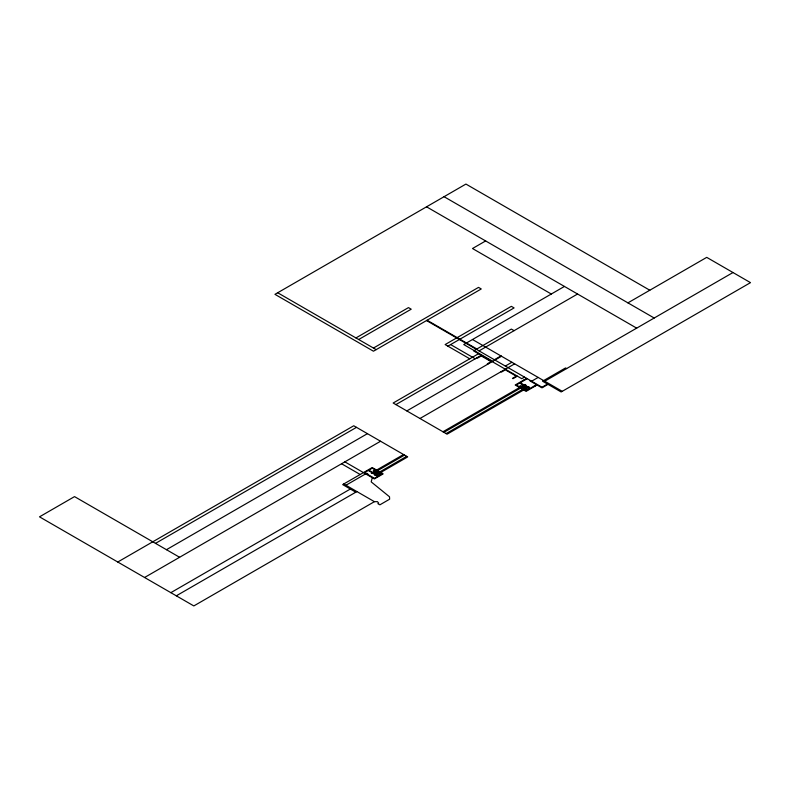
<?xml version="1.0" encoding="UTF-8"?>
<svg xmlns="http://www.w3.org/2000/svg" width="790" height="790" viewBox="0 0 790 790"><rect width="100%" height="100%" fill="white"/><g stroke="black" fill="none" stroke-linecap="round" stroke-linejoin="round"><path stroke-width="1.19" d="M372.288 477.703L371.191 481.88L389.5 496.782L389.648 499.191L379.881 504.83L377.867 503.665L378.687 503.191L377.492 501.66L374.411 501.67L193.827 605.93L39.5 516.838L74.527 496.614L179.597 557.276M485.633 240.94L472.499 248.524L551.302 294.018M355.944 337.932L408.479 307.606L411.215 309.186L358.68 339.512M373.453 348.044L478.523 287.382L481.258 288.962L373.453 351.204L274.95 294.334L465.932 184.07L649.805 290.226M447.881 346.148L514.093 307.922L511.357 306.342L445.135 344.568L469.764 358.788M564.435 286.434L463.75 344.568L492.753 361.316M479.066 350.888L577.569 294.018M117.759 562.016L353.752 425.771L407.699 456.916L378.558 473.733M478.523 353.732L393.153 403.019L447.101 434.164L525.903 388.67M155.511 543.372L356.488 427.351M395.889 404.599L481.258 355.312M494.392 359.736L500.959 355.944M166.463 549.692L367.429 433.661M406.83 410.919L501.502 356.26M505.333 366.056L511.9 362.264M144.57 577.5L380.563 441.245M419.964 418.503L514.636 363.844M627.922 302.866L706.724 257.362L750.5 282.642L561.157 391.959L542.552 381.215L565.531 367.952L566.627 368.575M517.371 376.159L512.996 378.687L512.453 378.371L516.285 376.159L505.333 369.839L501.502 372.05L500.959 371.735M524.491 377.107L521.755 378.687L473.595 350.888L511.357 329.084L514.093 330.664M526.683 378.371L515.189 385.007L519.563 387.535M527.226 378.687L516.285 385.007L519.02 386.587M345.951 485.238L366.748 473.24L367.844 473.872L366.748 474.504M375.507 469.448L373.315 470.712L379.654 474.365L381.847 473.101M518.467 386.903L520.659 385.639L526.999 389.302L524.807 390.566M530.505 380.582L529.962 380.899L541.999 387.851L548.023 384.375M374.411 471.344L403.552 454.517M442.953 431.765L521.755 386.271M531.601 381.215L538.168 377.423M375.388 471.906L404.529 455.079M443.931 432.328L522.733 386.833M372.929 473.457L371.29 473.141L372.11 472.667L368.278 470.455M374.026 472.825L374.569 472.509L373.482 471.877L372.663 472.351L368.831 470.139M375.645 471.906L377.581 470.791L379.506 471.906L377.581 473.013M520.808 388.097L522.733 386.991L524.659 388.097L522.733 389.213M524.323 386.053L522.684 385.737L523.503 385.263L519.672 383.051M525.419 385.421L525.972 385.105L524.876 384.473L524.056 384.947L520.225 382.735M170.838 592.668L350.335 489.03M375.122 474.721L374.569 475.037L378.134 476.143M376.218 474.089L377.857 474.405L377.037 474.879L378.677 475.827M377.581 473.171L406.712 456.344M446.113 433.591L524.915 388.097M526.515 387.317L525.972 387.633L529.527 388.739M527.611 386.685L529.251 387.001L528.431 387.475L530.07 388.423M536.529 384.691L526.13 390.695L525.36 390.25M537.072 385.007L526.13 391.327L523.711 389.934M732.992 272.53L544.735 381.215L562.253 391.327M176.308 595.818L356.902 491.558M547.47 384.059L541.999 387.219L426.531 320.552M444.049 196.7L654.189 318.024M426.531 206.812L636.671 328.136M472.499 339.512L543.639 380.582M427.084 320.236L476.884 348.992M523.938 379.951L524.491 380.267M534.336 385.954L534.889 386.271M476.884 357.84L477.427 358.156L481.258 355.944L491.103 361.632L487.282 363.844L487.825 364.16M450.616 344.568L475.234 358.788M520.541 388.097L522.733 389.361M277.685 292.754L376.188 349.624M376.603 470.08L372.218 467.552L342.672 484.606L355.806 492.19M377.581 470.643L379.763 471.906M380.75 472.469L383.17 473.872L374.411 478.928L344.865 461.864M374.954 469.764L372.218 468.184L364.565 472.608L366.204 473.556M381.293 473.417L382.074 473.872L374.411 478.296L367.301 474.188M341.576 463.76L360.181 474.504M343.769 483.974L374.411 501.67M373.482 472.509L372.386 473.141L375.665 475.037L376.761 474.405L373.482 472.509M524.876 385.105L523.78 385.737L527.068 387.633L528.155 387.001L524.876 385.105"/></g></svg>
